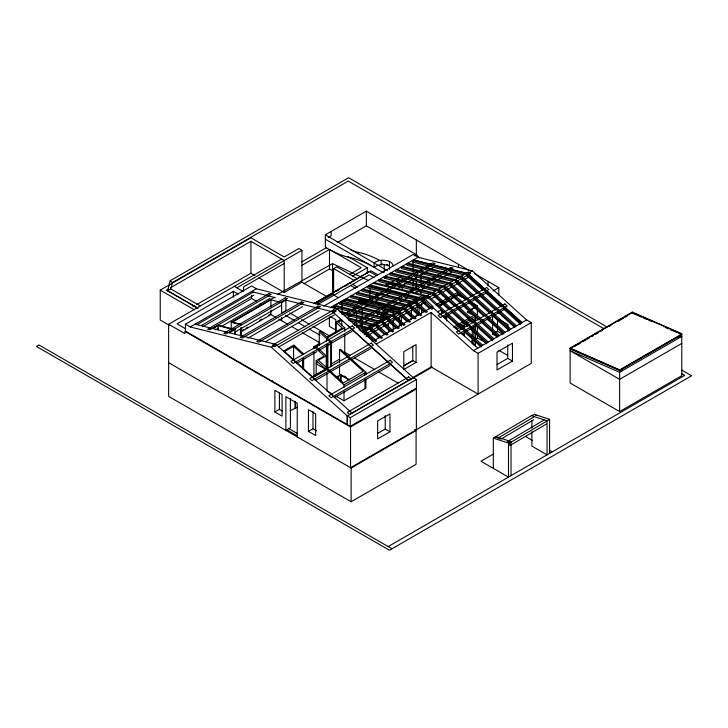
<?xml version="1.0" encoding="UTF-8"?>
<svg xmlns="http://www.w3.org/2000/svg" width="728" height="728" viewBox="0 0 728 728"><rect width="100%" height="100%" fill="white"/><g stroke="black" fill="none" stroke-linecap="round" stroke-linejoin="round"><path stroke-width="1.09" d="M231.24 328.974L231.24 322.295L274.547 297.288L275.175 297.652L251.579 291.546M240.185 332.332L270.943 314.569L270.943 310.11M270.943 306.77L270.943 299.881L281.645 302.557L285.867 300.118L332.614 311.811L408.59 380.608L348.121 325.835M285.867 300.118L285.867 310.683L281.645 313.122L281.645 302.557M302.593 368.996L302.593 358.959M303.631 369.515L303.631 358.358M316.18 375.248L316.18 360.606L324.251 355.947L313.932 346.61L318.491 343.98L319.255 344.663L316.061 346.51L326.271 355.755L326.271 368.05M468.959 270.406L366.339 211.156L325.352 234.826L325.352 247.274A111.657 64.464 60 0 0 350.35 257.685A111.657 64.464 60 0 1 371.125 265.665L371.125 265.62M329.384 317.008L329.384 326.344L335.799 330.048L335.799 319.674L330.303 316.498M331.14 231.486L331.14 235.863L328.246 237.528M365.929 374.52L365.929 372.254L340.513 349.267L339.53 349.831L339.53 362.744M364.946 388.707L364.946 379.625M365.929 379.061L365.929 388.142L344.016 400.791L335.517 395.886M337.155 242.661L366.339 225.807L366.339 211.156M381.135 260.351L381.135 264.746L382.682 263.827M416.334 240.022L416.334 254.673L419.519 257.867M488.033 285.822L488.033 281.418M493.329 468.377L493.329 438.092L495.868 436.627L511.02 441.623L511.02 475.657M498.817 295.359L498.817 287.642L474.674 273.71M511.02 441.623L508.481 443.088L508.481 477.122L480.971 461.243L493.602 453.944M531.895 431.531L531.895 446.109L547.047 454.854L547.047 420.82L549.585 419.355L549.585 453.389M531.895 428.164L531.895 420.311M198.125 308.226L167.677 290.645L170.134 280.781L348.585 177.759L607.07 326.999M167.677 290.645L170.725 288.889L172.418 282.61L348.257 181.09L604.067 328.774M365.137 333.642L365.456 332.523L366.639 331.841L376.731 340.968L375.548 341.65L365.456 332.523L361.115 331.431M370.752 330.403L371.08 329.274L372.254 328.592L382.355 337.719L381.172 338.402L371.08 329.274L354.791 325.198M387.624 320.666L387.942 319.537L389.116 318.855L399.217 327.982L398.034 328.665L387.942 319.537L333.642 305.933L333.97 307.425L349.167 311.238M398.862 314.178L399.181 313.049L400.364 312.367L410.456 321.494L409.282 322.176L399.181 313.049L344.89 299.445L345.209 300.937M410.101 307.68L410.428 306.561L411.602 305.878L421.703 315.006L420.52 315.688L410.428 306.561L356.129 292.947L356.456 294.449L372.745 298.526M421.339 301.192L421.658 300.072L422.841 299.39L432.933 308.517L431.759 309.2L421.658 300.072L367.367 286.468L367.686 287.96L382.892 291.773M432.523 294.74L432.841 293.611L434.024 292.938L488.315 342.024M438.138 291.5L438.465 290.372L439.639 289.689L493.939 338.775M460.624 278.515L460.951 277.386L462.125 276.704L516.425 325.798M466.248 275.266L466.566 274.147L472.281 270.843L526.572 319.938L531.267 322.641L531.267 363.381L350.541 467.722L350.541 426.99L416.371 388.98L416.371 429.72M352.061 413.167L276.085 344.453L195.077 324.169M494.603 437.355L532.314 415.151M497.97 438.11L533.742 417.044M500.846 439.13L533.715 419.774M507.343 441.614L544.089 419.974M546.491 421.294L509.746 442.933L509.718 445.663L546.464 424.024M570.124 348.121L632.304 312.084L681.79 333.77L681.79 375.675L619.61 411.566L570.124 383.001L570.124 348.121L619.61 369.961L681.79 334.061L632.304 312.521L570.124 348.421L619.61 369.961M169.023 325.125L160.233 320.047L160.233 290.144L250.923 237.783L284.211 257.002L298.889 248.521L301.938 250.286L301.938 282.236L326.908 296.66M168.295 289.007L166.33 290.144L197.07 307.899M170.261 287.869L250.923 241.305L284.211 260.515L284.211 292.474L301.938 282.236M192.884 306.77L194.858 305.633M196.824 304.495L250.923 273.255L254.846 275.521M414.569 429.675L416.088 430.548L416.088 464.255L351.124 501.765L168.623 396.396L168.623 324.26L281.672 259.05M236.991 287.778L301.938 250.286M238.156 294.112L233.369 291.355L177.059 323.86L185.667 328.829M284.211 263.445L243.543 286.932L243.543 291.391M185.431 324.169L190.254 326.954L271.289 347.22L347.265 415.934L347.265 424.561L347.265 415.943L413.413 377.75L416.434 379.497L416.434 388.115L350.277 426.308L185.431 331.131L185.431 324.169L251.579 285.977L256.402 288.761L337.437 309.027L413.413 377.823L408.59 380.535M301.765 261.916L326.644 247.547M190.254 326.954L256.402 288.761M196.651 324.825L253.226 292.165M301.938 265.329L329.511 249.413L361.206 267.713L349.44 274.511M201.201 325.553L253.872 295.14M202.875 326.635L251.579 298.507L256.365 301.274M212.294 328.474L217.981 325.189L235.053 329.466L235.053 334.006M212.931 328.628L217.981 325.716L233.779 329.666L228.728 332.587M215.606 329.766L218.446 328.128M221.212 326.526L269.988 298.371M231.868 322.449L270.943 299.881M303.904 283.738L329.511 268.96L333.351 271.18M357.457 253.581L359.232 252.552A111.657 64.464 60 0 1 380.007 260.542L380.007 260.542M333.633 292.829L333.633 268.587L336.682 266.821L357.457 278.824M229.366 332.741L235.053 329.466M234.507 332.396L281.327 305.36M242.069 330.521L244.035 329.384M246.009 328.246L247.975 327.118M259.787 320.293L261.752 319.155M268.641 315.179L270.616 314.041M352.525 276.24L367.303 267.713L367.303 273.018M247.893 338.165L302.52 306.634M314.123 303.458L369.396 271.544L376.258 275.512M313.895 303.731L370.925 270.807L377.805 274.774M315.279 303.43L320.202 300.591M328.073 296.041L333.979 292.638M335.945 291.5L338.893 289.799M344.799 286.386L347.747 284.684M349.713 283.547L351.688 282.409M315.879 303.976L332.541 294.358L338.402 297.743M317.417 304.714L369.078 274.875L374.001 277.714M323.705 306.124L413.186 254.463L418.009 257.248L472.281 270.843M265.447 341.732L319.091 310.765M414.387 255.801L416.334 254.673L366.339 225.807M330.339 307.835L343.971 299.963L356.856 303.194L362.262 300.072L399.171 309.509M331.313 307.298L418.009 257.248M333.97 307.425L335.144 306.752M492.756 339.457L438.465 290.372L384.166 276.767L384.493 278.26L385.667 277.577M271.289 347.22L276.112 344.435M332.614 311.811L337.437 309.027M278.651 347.038L334.252 314.933M357.448 301.883L361.197 299.718M385.813 285.512L394.494 280.498M396.423 279.379L400.282 277.159M342.069 312.403L342.069 301.064L356.538 304.695L362.198 301.428L391.318 308.736M342.952 314.705L432.705 262.89L434.962 263.445L344.226 315.825M294.622 345.745L284.184 351.77M319.255 345.081L319.255 331.904L320.475 331.195L326.854 336.973L342.315 328.046L335.926 322.276L340.968 319.365L341.796 320.111L341.796 325.762M344.744 331.195L344.744 327.791L338.42 322.058L341.796 320.111L340.968 319.637L335.926 322.54L336.755 323.023M346.728 317.736L355.51 312.667M358.44 310.974L361.361 309.282M363.308 308.162L367.212 305.906M374.037 301.965L377.941 299.718M380.862 298.025L383.793 296.332M385.74 295.213L389.644 292.956M397.315 288.534L406.151 283.429M408.117 282.291L416.953 277.195M419.892 275.493L428.737 270.388M430.694 269.26L433.642 267.558M344.744 327.791L327.2 337.919L331.477 341.787L331.477 366.548M353.098 323.842L450.832 267.422L453.089 267.977L354.372 324.97M326.472 341.623L326.472 339.375L327.109 339.002L319.255 331.904M358.859 325.735L362.753 323.478M364.71 322.349L368.614 320.102M370.561 318.973L373.482 317.281M376.412 315.597L379.334 313.904M381.29 312.776L385.185 310.528M392.993 306.024L401.765 300.955M403.721 299.827L407.616 297.579M415.442 293.066L424.278 287.96M426.244 286.823L430.166 284.557M432.132 283.429L451.769 272.09M330.685 367.003L330.685 342.242L331.477 341.787M296.414 363.436L316.898 351.606M318.846 350.486L352.015 331.34M392.965 307.78L380.598 315.588L385.967 316.935M398.662 309.218L422.295 295.577L424.67 296.169L399.39 310.765L393.22 309.218L382.291 315.524L388.461 317.062L388.461 317.69L386.559 316.598L361.161 331.258M271.48 381.381L272.554 380.753M401.137 308.372L403.094 307.243M408.972 303.849L410.938 302.721M413.877 301.019L415.834 299.891M362.453 332.077L388.461 317.062M362.853 332.878L468.423 271.926L470.77 273.282L364.228 334.798M376.695 326.026L377.877 325.352L387.969 334.48L386.796 335.153L376.695 326.026L347.374 318.682M382.318 322.786L383.501 322.104L393.593 331.231L392.41 331.913L382.318 322.786L339.967 312.175M393.884 317.79L393.566 316.298L403.658 325.416L404.841 324.743L394.74 315.615L393.566 316.298L339.266 302.684L339.585 304.186L355.874 308.262M404.804 309.8L405.987 309.118L416.079 318.245L414.896 318.928L404.804 309.8L350.514 296.196L350.832 297.697L363.864 300.955M416.043 303.312L417.217 302.639L427.318 311.757L426.135 312.439L416.043 303.312L361.743 289.708L362.071 291.209L378.36 295.286M421.621 297.925L424.242 298.58L428.401 296.178L482.691 345.263M406.397 279.097L390.108 275.011L389.789 273.519L444.08 287.123L445.263 286.441L499.563 335.535M410.938 275.575L395.732 271.772L395.413 270.27L449.704 283.884L450.887 283.201L505.177 332.286M510.801 329.038L456.511 279.952L455.328 280.635L401.028 267.03L401.356 268.523L417.644 272.609M326.271 355.755L318.409 360.287L343.407 382.901L363.363 371.38L339.53 349.831M366.139 336.4L372.964 332.459M374.92 331.331L378.815 329.083M380.771 327.955L395.395 319.51M397.351 318.382L401.246 316.125M403.203 315.006L411.975 309.937M413.923 308.809L425.634 302.056M431.495 298.662L440.331 293.566M442.296 292.429L462.917 280.526M464.883 279.388L468.805 277.122M331.104 364.073L339.876 359.013M326.472 345.008L326.472 367.549L327.109 367.185M410.556 319.028L412.458 317.927M414.359 316.826L417.217 315.179L417.217 313.049M371.953 341.723L432.978 306.488L424.242 298.58M436.263 304.695L456.802 292.838L458.522 293.821L458.522 295.341M326.472 367.549L327.873 367.622L327.873 344.162M327.154 368.477L312.385 377.004L325.58 369.105L316.18 360.606M312.876 377.686L327.018 369.524L344.016 384.903L344.016 387.169M437.974 305.687L441.887 303.421M443.843 302.293L447.756 300.036M449.713 298.908L458.522 293.821M438.948 306.188L442.87 303.931M444.826 302.803L448.739 300.537M450.696 299.408L458.522 294.895L465.119 298.707M439.858 306.115L441.823 304.977M444.772 303.276L447.72 301.574M376.276 344.107L431.14 312.43L473.391 350.641L478.087 353.344L531.267 322.641M315.233 380.617L328.892 372.736M330.84 371.608L349.367 360.906M351.324 359.787L370.834 348.521M437.737 311.912L441.541 309.719L441.541 314.059M274.875 411.975L282.082 416.143L282.082 394.494L274.875 390.335L274.875 411.975L279.416 409.354L282.118 410.92M340.322 380.526L340.322 374.865L341.204 374.356M336.045 377.532L340.813 374.774M443.652 317.526L446.564 315.843M448.503 314.724L452.388 312.485M454.327 311.366L474.702 299.599M476.64 298.48L480.516 296.241M482.464 295.122L486.34 292.874M444.772 318.664L446.719 317.535L446.719 320.921M492.983 291.018L498.817 287.642M290.126 410.756L297.17 407.28M477.395 319.81L477.395 305.787L467.34 311.593L473.937 315.397L470.07 317.636M467.34 312.039L469.169 310.983M470.998 309.928L474.647 307.817M344.016 384.903L365.929 372.254M453.617 327.127L468.131 318.755M334.325 397.725L389.926 365.629M455.3 328.101L464.009 323.077M465.947 321.958L469.815 319.719M471.753 318.609L475.621 316.371L475.621 318.345L473.837 319.383L473.837 321.612M456.338 329.484L465.083 324.433M467.03 323.314L470.916 321.066M403.33 366.038L412.776 360.578L416.079 362.48L416.079 344.608L403.794 351.697L403.794 369.578L416.079 362.48M404.213 365.593L412.976 360.533M461.861 333.979L470.588 328.938M472.536 327.818L476.412 325.58M478.351 324.461L487.087 319.419M489.025 318.3L504.55 309.336M308.445 431.367L315.643 435.517L315.643 413.877L308.445 409.718L308.445 431.367L312.985 428.737L316.589 430.821M470.925 341.641L472.772 340.577M474.62 339.512L477.395 337.91L485.813 342.779M412.74 377.595L431.14 366.976L478.087 394.085L478.087 353.344M413.504 377.932L432.195 367.139M492.601 331.95L492.601 334.125L497.488 331.304L502.329 334.097M350.277 426.308L350.277 417.681L416.434 379.497M473.391 350.641L526.572 319.938M377.632 433.397L385.212 429.019L389.971 431.768L389.971 413.895L377.65 421.002L377.65 438.884L389.971 431.768M497.142 364.473L507.753 358.349L512.448 361.052L512.448 343.179L497.006 352.097L497.006 369.97L512.448 361.052M168.623 362.699L351.124 468.059L416.088 430.548M573.973 346.783L580.78 342.852M582.728 341.723L589.543 337.792M591.482 336.673L593.429 335.544M595.377 334.425L598.298 332.741M600.245 331.613L602.183 330.494M608.999 326.563L610.938 325.434M617.754 321.503L623.587 318.136M625.534 317.017L627.481 315.888M549.585 419.355L534.434 414.359L531.895 415.825L547.047 420.82M621.557 369.251L677.986 336.673L679.888 337.501L679.888 335.745M681.79 336.4L619.61 372.299L570.124 350.76L619.61 379.334L681.79 343.434M388.179 546.582L684.748 375.357L681.799 373.655M283.438 351.096L293.875 345.072L303.631 353.899L302.593 354.5L293.575 346.346L293.575 359.559M277.659 294.403L332.541 263.636L368.477 280.489M344.581 400.482L344.016 400.791L344.016 391.709M387.005 289.271L389.262 289.826M386.859 289.353L389.116 289.908M404.986 293.885L407.243 294.44M413.459 259.86L467.749 273.464L522.049 322.55M413.122 260.069L467.394 273.664L521.685 322.75M503.002 308.499L520.547 324.36L520.866 323.232L466.566 274.147L412.276 260.533L412.594 262.034L428.883 266.111M431.058 266.657L446.255 270.47M449.513 271.289L463.636 274.82M407.835 263.099L462.125 276.704M422.176 269.087L406.97 265.283L406.652 263.782L460.951 277.386L515.242 326.472M425.434 269.906L440.64 273.719M443.898 274.529L459.095 278.342M402.211 266.348L456.511 279.952M420.902 273.419L435.016 276.959M438.274 277.778L452.388 281.317M396.587 269.588L450.887 283.201M414.196 276.394L429.393 280.207M432.65 281.026L447.856 284.83M390.972 272.836L445.263 286.441M408.572 279.643L423.769 283.447M427.027 284.266L441.15 287.806M385.349 276.085L439.639 289.689M384.493 278.26L399.69 282.073M404.031 283.156L418.154 286.696M421.412 287.514L435.526 291.054M379.725 279.325L434.024 292.938M395.158 285.585L378.869 281.509L378.551 280.007L432.841 293.611L487.132 342.706M397.324 286.131L413.613 290.217M415.788 290.754L430.994 294.567M374.101 282.573L428.401 296.178M372.927 283.256L427.281 296.824M369.961 284.985L419.756 297.625M368.55 285.786L422.841 299.39M386.149 292.583L401.356 296.396M404.613 297.215L416.553 300.209M362.926 289.025L417.217 302.639M381.618 296.105L395.732 299.645M398.99 300.455L409.846 303.176M357.311 292.274L411.602 305.878M374.911 299.072L390.117 302.884M393.375 303.703L404.231 306.424M351.688 295.513L405.987 309.118M369.287 302.32L372.545 303.139M377.978 304.495L381.235 305.314M395.349 308.854L398.607 309.664M346.073 298.762L400.364 312.367M364.755 305.833L378.869 309.373M382.127 310.192L387.56 311.548M389.735 312.094L397.333 314.005M340.449 302.002L394.74 315.615M358.049 308.809L373.255 312.621M376.512 313.44L390.627 316.971M334.825 305.25L389.116 318.855M352.425 312.057L367.631 315.861M370.889 316.68L382.828 319.674M338.975 310.947L383.501 322.104M341.377 313.941L343.552 314.487M346.81 315.297L362.007 319.11M365.265 319.929L377.213 322.923M346.382 317.454L377.877 325.352M348.785 320.447L356.383 322.358M359.641 323.168L370.507 325.898M353.799 323.969L372.254 328.592M356.192 326.963L365.966 329.411M359.031 329.939L366.639 331.841M231.24 322.295L240.686 324.652L241.314 324.288L232.496 322.286M493.329 438.092L508.481 443.088M393.111 265.747A10.31 5.951 0 0 0 389.462 261.579C384.557 259.523 378.424 259.641 374.092 262.963L374.092 267.34C378.414 264 384.557 263.927 389.462 265.975L386.841 264.464M641.577 317.144L632.304 313.104L632.304 312.084M643.643 318.045L646.737 319.392M648.803 320.284L651.888 321.63M665.292 327.464L668.386 328.81M670.452 329.711L676.64 332.405M678.696 333.297L681.79 334.643L619.61 370.543L570.124 349.003M681.772 370.124L691.6 375.794L389.444 550.241L36.4 346.419L38.939 344.954L391.983 548.775M471.726 302.52L477.395 305.787M459.395 295.841L462.025 297.361M473.191 303.813L476.13 305.505M494.54 316.753L492.601 315.634L492.601 329.775M499.381 319.546L508.089 324.57L508.089 326.745M467.403 312.075L470.761 314.014M325.352 234.826L387.369 270.625M492.601 334.125L497.442 336.918M325.352 239.194L383.256 272.645M422.577 298.398L424.925 299.745M347.92 256.52L367.303 267.713M389.99 283.438L393.912 285.704M444.826 316.443L446.719 317.535M385.804 284.53L390.718 287.369M498.826 350.286L507.398 355.237M333.633 268.587L354.636 280.708M352.671 284.348L357.521 287.151M350.659 285.512L355.51 288.315M534.434 414.359L536.327 415.451M258.759 277.778L284.211 292.474M525.671 436.563L532.55 440.54M549.249 450.186L552.197 451.888M289.762 312.931L298.535 318M301.456 319.683L309.245 324.178M313.14 326.426L329.693 335.99M495.868 436.627L499.654 438.811M285.576 315.397L294.43 320.511M298.371 322.786L305.26 326.763M309.191 329.029L320.02 335.28M234.298 286.341L242.934 291.327M260.196 303.485L262.107 304.586M344.708 352.27L350.532 355.637M354.418 357.876L374.811 369.651M378.687 371.899L398.107 383.11M270.943 314.569L275.812 317.381M278.724 319.064L287.551 324.151M291.482 326.426L298.371 330.403M302.302 332.678L320.02 342.897M344.098 376.021L346.018 377.131M349.64 379.87L339.53 374.037L339.53 366.129M340.322 374.865L348.958 379.852M316.18 363.954L325.58 369.105M170.725 288.889L200.191 305.906M315.806 375.876L313.932 374.793L313.932 352.252M160.233 290.144L194.412 309.873M332.687 394.248L327.018 390.972L327.018 372.909M347.265 415.943L350.277 417.681M350.541 426.99L184.93 331.376L184.93 333.679L168.623 324.26M288.434 428.346L297.251 433.442M286.932 429.793L297.343 435.799M386.559 316.589L388.461 317.69M170.134 280.781L172.418 282.61M467.085 276.021L482.955 290.372M485.458 292.638L501.328 306.989M461.461 279.27L477.331 293.621M479.006 295.131L495.713 310.228M497.379 311.739L514.923 327.6M509.618 329.72L455.328 280.635L455.646 282.127M455.837 282.519L471.708 296.86M473.382 298.371L490.09 313.477M491.755 314.987L509.3 330.849M449.704 283.884L504.004 332.969M450.223 285.758L466.093 300.109M468.595 302.375L483.629 315.97M486.968 318.991L503.676 334.088M444.08 287.123L498.38 336.209M444.599 289.007L460.469 303.358M462.972 305.624L478.842 319.965M480.516 321.476L497.224 336.582M438.975 292.256L454.845 306.597M456.52 308.108L473.227 323.214M474.893 324.724L492.437 340.586M433.351 295.495L449.221 309.846M450.896 311.356L467.604 326.463M470.106 328.728L486.814 343.825M427.218 296.86L481.517 345.946L481.19 347.074L464.491 331.968M441.095 310.829L443.607 313.095M446.109 315.361L461.98 329.702M432.214 306.925L477.768 348.111M422.185 301.956L429.757 308.799M416.562 305.205L424.133 312.048M410.947 308.445L418.518 315.288M405.323 311.693L412.894 318.536M399.699 314.933L407.271 321.776M394.085 318.181L401.656 325.025M388.461 321.421L396.032 328.273M382.837 324.67L390.408 331.513M377.213 327.919L384.784 334.762M371.599 331.158L379.17 338.01M365.975 334.407L373.546 341.25M330.685 342.242L327.873 339.694L327.236 340.058L326.472 339.375M284.557 351.56L312.385 376.731M466.566 274.147L466.894 275.639M438.465 290.372L438.784 291.864M421.658 300.072L421.985 301.565M387.942 319.537L388.261 321.039M365.456 332.523L365.774 334.016M621.521 369.442L621.521 371.198M619.61 369.66L619.61 411.566M508.089 328.92L508.089 331.094M507.753 344.936L507.753 358.349M497.488 319.337L497.488 331.304M477.395 326.599L477.395 337.91M475.43 318.464L475.43 321.812M475.43 326.281L475.43 330.749M475.43 332.978L475.43 346.382M473.837 326.08L473.837 329.429M473.837 331.668L473.837 345.063M472.263 327.409L472.263 336.345M472.263 338.575L472.263 344.153M464.464 323.805L464.464 328.346M464.464 331.759L464.464 336.3M463.208 325.416L463.208 327.682M463.208 333.342L463.208 335.599M458.467 264.346L458.467 267.713M431.14 312.43L431.14 366.976M421.621 303.449L421.621 306.761M421.621 308.972L421.621 313.395M421.112 274.547L421.112 285.44M421.112 291.974L420.984 294.276M419.082 306.688L419.082 313.067M417.217 305.614L417.217 310.929M416.225 277.368L416.225 279.543M416.225 281.727L416.225 283.902M416.225 286.086L416.225 288.261M416.225 291.528L416.225 293.712M413.122 261.206L413.122 273.646M413.122 280.435L413.122 288.361M412.776 346.055L412.776 360.578M411.611 390.909L411.611 391.728M411.466 310.019L411.466 319.592M402.202 278.26L402.202 280.48M402.202 286.031L402.202 290.463M401.292 316.289L401.292 321.812M401.292 324.024L401.292 326.235M399.39 316.289L399.39 320.702M399.39 322.914L399.39 326.226M397.388 278.806L397.388 283.247M393.22 309.218L393.22 316.025M393.22 319.428L393.22 322.832M393.22 325.107L393.22 329.638M389.462 261.579L389.462 269.333M388.461 323.35L388.461 326.745M388.461 329.011L388.461 332.405M385.212 415.615L385.212 429.019M384.229 265.01L384.229 272.19M380.598 318.973L380.598 321.23M369.961 288.379L369.961 299.699M364.946 372.818L364.946 375.084M362.198 301.428L362.198 303.703M362.198 309.382L362.198 317.344M362.198 323.032L362.198 330.994M359.186 299.781L359.186 302.011M356.538 304.695L356.538 306.97M356.538 312.649L356.538 320.611M351.124 468.059L351.124 501.765M344.744 334.607L344.744 353.926M341.204 375.375L341.204 382.164M338.092 376.431L338.092 378.697M337.583 376.158L337.583 378.414M335.926 322.276L335.926 332.705M332.541 263.636L332.541 294.358M329.511 249.413L329.511 268.96M327.236 344.526L327.236 367.995M316.835 361.197L316.835 364.337M313.932 346.61L313.932 348.867M312.985 411.429L312.985 428.737M297.242 436.955L297.242 403.248L285.886 396.696L285.886 430.394L290.426 427.773L290.426 398.571M295.513 401.492L295.513 408.235M295.004 401.201L295.004 407.944M281.645 317.481L281.645 320.748M279.416 393.129L279.416 409.354M251.579 295.523L251.579 298.507M250.923 241.305L250.923 273.255M241.314 327.582L241.314 336.372M240.686 327.946L240.686 335.635M233.369 291.355L233.369 297.006M217.981 325.189L217.981 329.984M359.232 252.552A111.657 64.464 60 0 1 351.042 250.195M269.032 293.712L207.58 329.192L209.837 329.748L271.289 294.267L269.032 293.712M285.249 297.889L223.796 333.36L226.053 333.915L287.505 298.444L285.249 297.889M301.565 301.965L240.113 337.446L242.369 338.001L303.822 302.529L301.565 301.965M318.145 306.097L256.693 341.578L258.95 342.133L320.402 306.652L318.145 306.097M333.852 309.746L272.399 345.218L274.747 346.574L336.2 311.102L333.852 309.746M352.352 325.926L290.9 361.406L293.156 363.454L354.609 327.982L352.352 325.926M371.171 343.115L309.719 378.587L311.975 380.644L373.428 345.163L371.171 343.115M486.668 287.478L438.165 315.479L440.422 317.526L488.925 289.526L486.668 287.478M390.272 360.224L328.819 395.695L331.076 397.752L392.519 362.271L390.272 360.224M504.877 303.94L456.374 331.941L458.631 333.988L507.134 305.988L504.877 303.94M408.726 376.922L347.274 412.394L349.531 414.45L410.983 378.969L408.726 376.922"/></g></svg>
